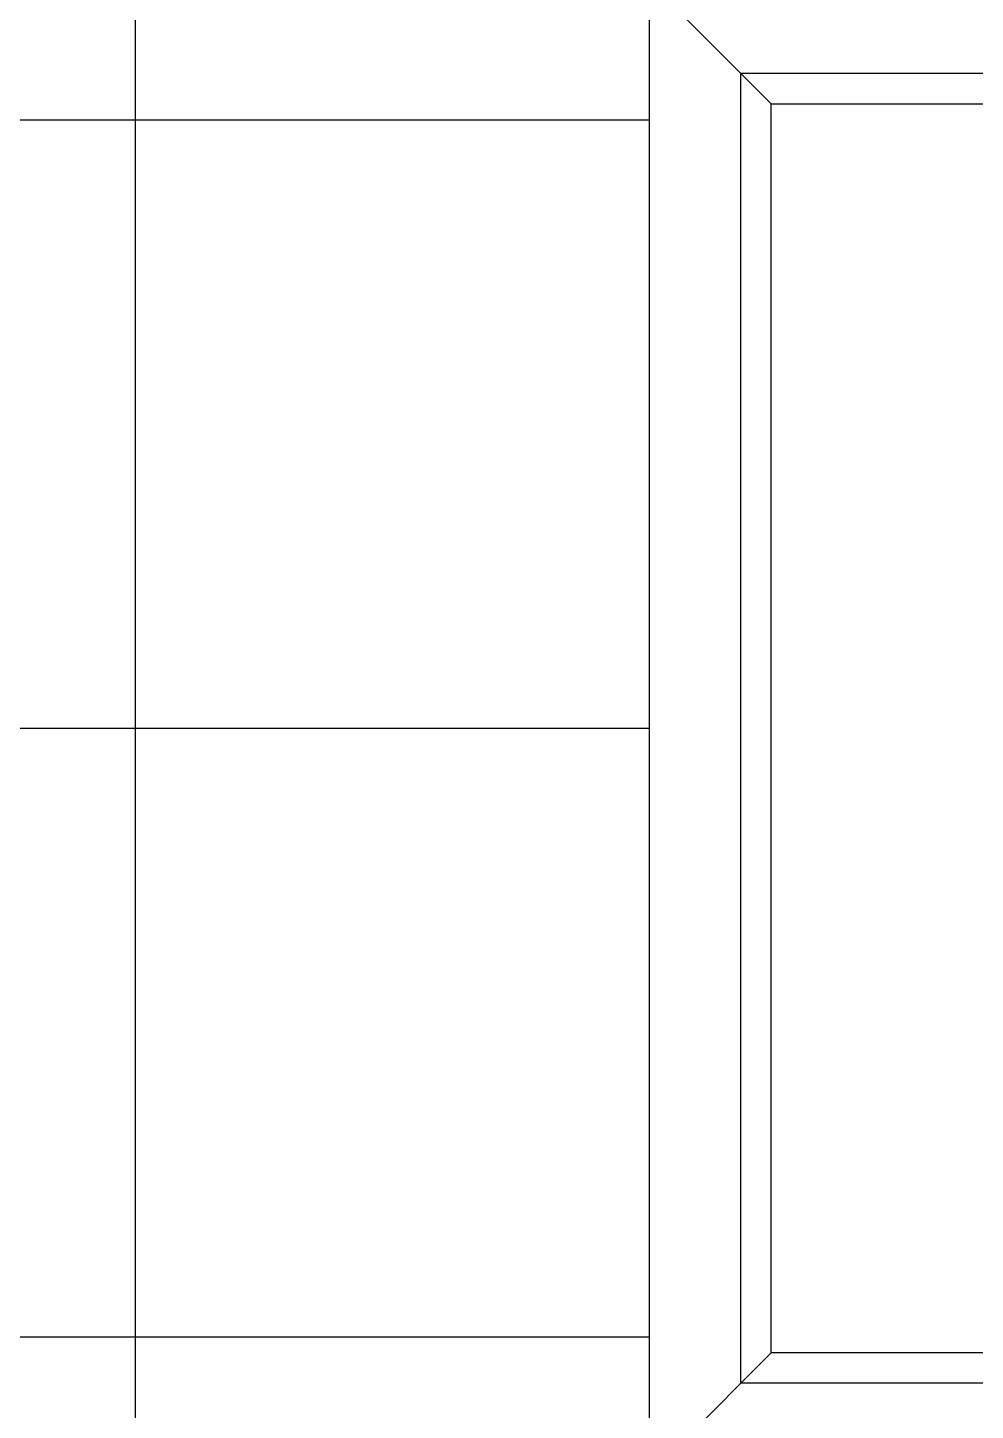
# Model space of a CAD drawing. Extents: x 839 to 4061, y 5103 to 8831.
# Drawn here: x 2266.5 to 2578.1, y 7482 to 7936.5 of the extents above; entities that cross this region are included whole.
import ezdxf

# ---------------------------------------------------------------- set-up
doc = ezdxf.new("R2010")
doc.units = 0
doc.header["$LTSCALE"] = 10
doc.header["$MEASUREMENT"] = 0
doc.layers.get('0').update_dxf_attribs({"linetype": 'CONTINUOUS'})
for name, color, linetype in [('3', 3, 'CONTINUOUS'), ('4', 4, 'CONTINUOUS'), ('7', 7, 'CONTINUOUS'), ('BH', 3, 'CONTINUOUS')]:
    doc.layers.add(name, color=color, linetype=linetype)

# ---------------------------------------------------------------- blocks, each defined once
blk = doc.blocks.new('BH9')
at = {"layer": 'BH'}
for p, q in [((950, 0), (950, 2380)), ((0, 1800), (1119.01, 1800)), ((0, 1600), (1119.01, 1600)), ((0, 1400), (1119.01, 1400))]:
    blk.add_line(p, q, dxfattribs=at)
blk = doc.blocks.new('A$C3C5F467C')
at = {"layer": '3', "color": 3}
for p, q in [((40, 450.6), (0, 490.6)), ((40, 40), (0, 0))]:
    blk.add_line(p, q, dxfattribs=at)
at = {"layer": '3'}
blk.add_lwpolyline([(421.99, 450.6), (421.99, 40), (40, 40), (40, 450.6)], close=True, dxfattribs=at)
at = {"layer": '4'}
blk.add_lwpolyline([(0, 0), (0, 490.6), (461.99, 490.6), (461.99, 0)], close=True, dxfattribs=at)
at = {"layer": '7'}
blk.add_lwpolyline([(30, 460.6), (431.99, 460.6), (431.99, 30), (30, 30)], close=True, dxfattribs=at)

msp = doc.modelspace()

# ---------------------------------------------------------------- block references
msp.add_blockref('BH9', (1351.95, 6106.19))
at = {"layer": '3', "color": 3}
msp.add_blockref('A$C3C5F467C', (2470.96, 7460.89), dxfattribs=at)

doc.saveas('drawing.dxf')
